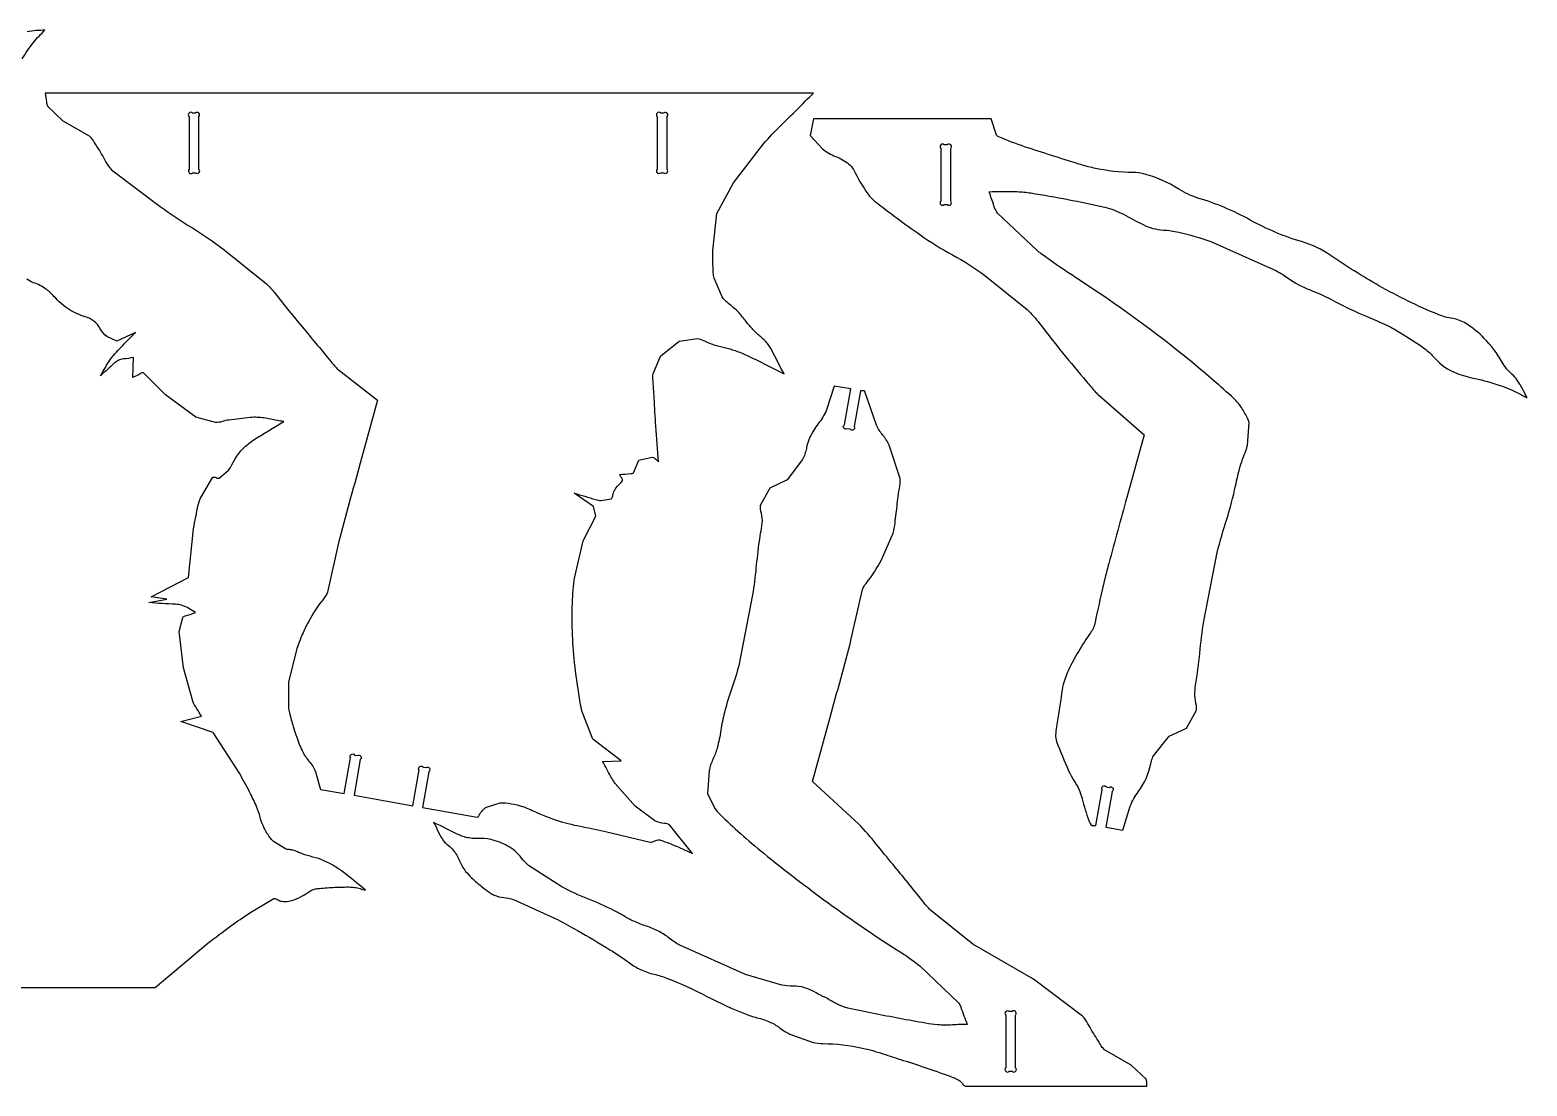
# Model space of a CAD drawing. Extents: x -11 to 150, y -28 to 73.
# Drawn here: x 30.18 to 67.8, y 46.83 to 73.37 of the extents above; entities that cross this region are included whole.
import ezdxf

# ---------------------------------------------------------------- set-up
doc = ezdxf.new("R2010")
doc.units = 0
doc.header["$MEASUREMENT"] = 0
doc.layers.add('DXF', color=18, linetype='CONTINUOUS')
doc.layers.add('HEAD_ACC', color=18, linetype='CONTINUOUS')

msp = doc.modelspace()

# ---------------------------------------------------------------- linework, layer by layer
at = {"layer": 'DXF'}
for points in [[(34.176, 71.192), (34.176, 69.869, 1), (34.264, 69.78), (34.337, 69.78, 1), (34.426, 69.869), (34.426, 71.192, 1), (34.337, 71.28), (34.264, 71.28, 1)], [(45.939, 71.192), (45.939, 69.869, 1), (46.028, 69.78), (46.101, 69.78, 1), (46.189, 69.869), (46.189, 71.192, 1), (46.101, 71.28), (46.028, 71.28, 1)], [(53.066, 70.392), (53.066, 69.069, 1), (53.155, 68.98), (53.228, 68.98, 1), (53.316, 69.069), (53.316, 70.392, 1), (53.228, 70.48), (53.155, 70.48, 1)], [(54.697, 48.615), (54.697, 47.292, 1), (54.786, 47.203), (54.859, 47.203, 1), (54.947, 47.292), (54.947, 48.615, 1), (54.859, 48.703), (54.786, 48.703, 1)]]:
    msp.add_lwpolyline(points, format="xyb", close=True, dxfattribs=at)
at = {"layer": 'HEAD_ACC'}
for points in [[(29.986, 72.638, -0.034684), (30.264, 73.054, -0.034381), (30.406, 73.214, 0.011456), (30.555, 73.368, -0.012772), (30.33, 73.35, 0.038333), (30.105, 73.321)], [(14.018, 49.311), (33.326, 49.311), (34.648, 50.419, -0.008805), (35.227, 50.854, -0.011042), (35.702, 51.182), (36.304, 51.542, -0.186239), (36.409, 51.515, 0.127453), (36.51, 51.475, 0.127953), (36.832, 51.52, 0.028141), (37.064, 51.632, 0.031339), (37.181, 51.707, -0.079178), (37.306, 51.771, -0.051473), (37.407, 51.792, -0.013659), (37.793, 51.824, -0.013659), (38.181, 51.834, -0.032612), (38.343, 51.824, -0.048939), (38.477, 51.792, 0.016302), (38.609, 51.753, 0.009469), (38.144, 52.14, 0.06522), (37.56, 52.494, 0.042729), (37.29, 52.586, -0.023688), (37.016, 52.669, -0.022678), (36.901, 52.715, 0.039697), (36.784, 52.758, 0.059986), (36.69, 52.772, -0.083584), (36.596, 52.791), (36.297, 52.977, -0.047136), (36.209, 53.077, -0.036809), (36.066, 53.314, -0.056154), (35.964, 53.584, 0.040334), (35.871, 53.857, 0.016211), (35.698, 54.222, 0.012173), (35.44, 54.695), (34.782, 55.718), (33.966, 55.99), (34.487, 56.129, 0.015726), (34.373, 56.312, -0.04721), (34.27, 56.501), (34.033, 57.338), (33.93, 58.255), (34.017, 58.607, -0.145113), (34.076, 58.644, 0.024022), (34.338, 58.73, -0.025345), (34.175, 58.828, 0.076166), (34.002, 58.909, 0.060891), (33.837, 58.937, -0.010136), (33.168, 58.98), (33.619, 59.063), (33.227, 59.123), (34.16, 59.609), (34.29, 60.835, -0.016011), (34.409, 61.437, -0.03821), (34.46, 61.6), (34.775, 62.127, -0.274699), (34.855, 62.12, 0.231802), (34.934, 62.107), (35.166, 62.306, 0.059375), (35.255, 62.444, -0.104363), (35.658, 62.963, -0.035393), (35.786, 63.057, -0.006243), (36.556, 63.527, -0.015929), (36.225, 63.591, 0.04782), (35.891, 63.634, 0.031866), (35.711, 63.629, 0.010691), (35.178, 63.566, 0.044031), (35.01, 63.528, -0.089483), (34.84, 63.505), (34.344, 63.641), (33.583, 64.198), (33.028, 64.756, 0.185679), (32.97, 64.745, -0.030608), (32.765, 64.633), (32.781, 65.138, -0.02263), (32.526, 65.1, 0.087496), (32.393, 65.062, 0.077732), (32.296, 64.995, -0.01293), (31.95, 64.68, 0.011926), (32.073, 64.89, -0.035791), (32.205, 65.095, -0.037504), (32.509, 65.441, 0.010138), (32.832, 65.77), (32.358, 65.552), (32.112, 65.668, -0.105251), (31.947, 65.86, 0.10525), (31.781, 66.053, 0.09103), (31.569, 66.16, -0.069223), (31.167, 66.342, -0.072859), (30.782, 66.673, 0.057281), (30.58, 66.857, 0.075543), (30.268, 67.017, -0.095959), (30.104, 67.11)]]:
    msp.add_lwpolyline(points, format="xyb", dxfattribs=at)
for points in [[(46.828, 52.677), (46.248, 53.392, 0.133571), (46.122, 53.433, -0.10194), (45.883, 53.495), (45.388, 53.864), (44.884, 54.435, -0.038106), (44.72, 54.707, 0.012696), (44.569, 54.986), (45.033, 55.007), (44.321, 55.548), (44.057, 56.232, -0.022778), (44.005, 56.469, -0.014721), (43.876, 57.365, -0.035987), (43.809, 58.966, -0.030113), (43.87, 59.628), (44.078, 60.535), (44.398, 61.15), (44.343, 61.39), (43.85, 61.727, -0.011156), (44.394, 61.568, 0.067033), (44.534, 61.544), (44.784, 61.59, 0.193371), (44.823, 61.66, -0.100963), (44.869, 61.799, -0.089508), (45.034, 61.993, 0.193037), (45.065, 62.049, 0.206745), (45.042, 62.126, -0.068062), (44.999, 62.194, -0.025347), (45.275, 62.219, 0.153233), (45.341, 62.242), (45.482, 62.562), (45.815, 62.636, -0.162103), (45.902, 62.585, 0.05362), (45.976, 62.517, -0.003825), (45.906, 63.419, -0.004957), (45.864, 64.116, 0.007686), (45.832, 64.603, -0.065028), (45.838, 64.725), (46.026, 65.17), (46.494, 65.545), (46.951, 65.612, -0.090509), (47.1, 65.569, 0.038194), (47.366, 65.46, 0.023847), (47.635, 65.388, -0.03165), (47.902, 65.311, -0.025694), (48.199, 65.188, -0.007929), (49.129, 64.726, -0.007613), (48.821, 65.319, 0.045707), (48.733, 65.461, 0.063626), (48.544, 65.654, -0.03839), (48.346, 65.838, -0.02672), (48.171, 66.047, 0.028574), (47.996, 66.256, 0.042299), (47.713, 66.51, -0.078952), (47.571, 66.658), (47.37, 67.129, -0.039858), (47.35, 67.268, -0.023718), (47.341, 67.824), (47.439, 68.756), (47.86, 69.529), (48.613, 70.509, -0.020684), (49.043, 70.963, 0.005362), (49.866, 71.781), (30.558, 71.781, -0.026199), (30.593, 71.56, 0.101377), (30.629, 71.444), (31.003, 71.088), (31.67, 70.706, -0.080427), (31.775, 70.573, 0.019368), (31.863, 70.429, -0.024993), (32.088, 70.049, 0.064819), (32.226, 69.856), (33.454, 68.932, 0.014711), (34.259, 68.393, -0.018921), (35.06, 67.847), (36.123, 66.99, -0.031194), (36.321, 66.769, 0.007328), (37.068, 65.848, -0.002833), (37.746, 65.028, 0.029793), (37.926, 64.833), (38.911, 64.062), (38.476, 62.481, -0.00189), (38.2, 61.483, 0.007833), (37.935, 60.481), (37.656, 59.238, -0.070417), (37.565, 59.086, 0.047431), (37.174, 58.495, 0.021411), (37.023, 58.18, 0.019491), (36.886, 57.822), (36.673, 56.98), (36.674, 56.349, 0.030765), (36.701, 56.207, 0.012496), (36.796, 55.865, 0.012496), (36.937, 55.444, 0.028167), (37.015, 55.262, 0.061098), (37.189, 54.998, -0.070546), (37.358, 54.731), (37.483, 54.285), (38.075, 54.18), (38.234, 55.078, -1), (38.336, 55.15), (38.408, 55.137, -1), (38.48, 55.034), (38.322, 54.137), (39.799, 53.876), (39.957, 54.774, -1), (40.06, 54.846), (40.131, 54.833, -1), (40.203, 54.731), (40.045, 53.833), (41.417, 53.591, 0.202043), (41.468, 53.636, -0.139698), (41.649, 53.838), (41.993, 53.948, -0.04986), (42.125, 53.947, -0.034591), (42.424, 53.894, -0.052283), (42.798, 53.758, 0.040107), (43.486, 53.488, 0.027593), (44.076, 53.345, -0.011093), (44.671, 53.221), (45.762, 52.962, 0.124486), (45.877, 52.991, -0.136726), (45.993, 53.018, -0.07107), (46.026, 53.011, -0.010293), (46.245, 52.931, -0.015441), (46.538, 52.807, 0.005147)], [(56.966, 53.38), (57.124, 54.278, -1), (57.227, 54.35), (57.299, 54.337, -1), (57.37, 54.234), (57.212, 53.337), (57.642, 53.261), (57.829, 53.868, -0.06061), (58.03, 54.228, 0.103605), (58.345, 54.927, -0.026424), (58.384, 55.071, -0.058291), (58.413, 55.133), (58.806, 55.62), (59.244, 55.826), (59.484, 56.262, 0.140221), (59.489, 56.391, -0.102135), (59.47, 56.906, 0.018947), (59.574, 57.709, -0.017059), (59.675, 58.513), (60.014, 60.241, -0.017518), (60.252, 61.075, 0.027667), (60.473, 61.914, -0.016503), (60.589, 62.395, -0.031225), (60.674, 62.643, 0.016878), (60.748, 62.842, 0.039155), (60.771, 62.93), (60.812, 63.505, 0.067717), (60.774, 63.615, 0.025699), (60.622, 63.881, 0.064417), (60.432, 64.106, 0.013787), (59.398, 65.002, 0.028364), (56.451, 67.15, -0.012632), (55.698, 67.663, -0.007286), (55.552, 67.772, -0.013498), (55.476, 67.833), (54.494, 68.768, -0.094529), (54.401, 68.947, 0.016492), (54.28, 69.302, -0.016112), (54.981, 69.305, -0.032115), (55.332, 69.272, -0.017555), (57.188, 68.912, -0.066677), (57.656, 68.736, 0.004772), (58.149, 68.477, 0.105356), (58.654, 68.341, -0.04185), (59.048, 68.286, -0.032257), (59.851, 68.05), (61.501, 67.314, -0.036602), (61.792, 67.135, 0.065876), (62.35, 66.834, -0.031097), (62.866, 66.6, 0.021822), (63.816, 66.149, -0.008937), (64.274, 65.946, -0.020665), (64.467, 65.846, -0.025392), (65.207, 65.373, -0.06026), (65.481, 65.122, 0.127728), (66.029, 64.742, 0.036272), (66.493, 64.609, -0.030338), (67.118, 64.437, -0.036959), (67.608, 64.228, -0.002973), (67.704, 64.178, 0.000991), (67.799, 64.128, 0.02733), (67.55, 64.572, 0.074608), (67.427, 64.713, -0.087208), (67.172, 65.023, 0.063732), (66.725, 65.619, 0.060646), (66.264, 65.991, 0.101908), (65.931, 66.115, -0.05972), (65.566, 66.216, -0.031409), (64.078, 66.942, -0.021763), (62.855, 67.707, 0.079061), (62.154, 68.042, -0.054433), (60.841, 68.592, 0.053113), (59.529, 69.145, -0.0697), (59.051, 69.365, 0.080002), (58.157, 69.755, 0.062555), (57.909, 69.787, -0.054296), (56.916, 69.897, -0.020026), (56.532, 69.999, -0.005562), (55.173, 70.435, -0.021625), (54.527, 70.681, -0.10439), (54.469, 70.722), (54.331, 71.132), (49.867, 71.132), (49.781, 70.717), (50.09, 70.381, 0.074842), (50.423, 70.189, -0.070827), (50.758, 69.999, -0.115111), (50.872, 69.859, 0.040123), (51.238, 69.241, 0.073394), (51.405, 69.066, 0.012488), (52.542, 68.225, 0.028517), (53.359, 67.718, -0.034309), (54.17, 67.202), (55.234, 66.345, -0.039922), (55.547, 65.995, 0.014084), (56.727, 64.535, 0.005095), (56.958, 64.27, 0.015789), (57.037, 64.188), (58.175, 63.196), (57.74, 61.616, 0.001284), (57.288, 59.962, 0.006145), (57.199, 59.615, 0.009165), (56.945, 58.486, -0.104788), (56.829, 58.22, 0.043475), (56.275, 57.282, 0.078585), (56.102, 56.702, -0.009399), (55.974, 55.863, 0.033733), (55.952, 55.652, 0.096818), (55.977, 55.493, 0.019328), (56.28, 54.753, 0.037587), (56.412, 54.513, -0.081512), (56.617, 54.049, 0.023191), (56.785, 53.502, 0.08042), (56.841, 53.402, 0.27215), (56.901, 53.379, -0.067344)], [(51.048, 64.303), (50.89, 63.406, -1), (50.787, 63.334), (50.715, 63.347, -1), (50.643, 63.449), (50.802, 64.347), (50.386, 64.42), (50.198, 63.821, -0.060701), (49.989, 63.477, 0.05853), (49.778, 63.134, 0.063342), (49.689, 62.854, -0.075152), (49.593, 62.577), (49.208, 62.063), (48.77, 61.858), (48.53, 61.421, 0.125055), (48.537, 61.286, -0.079659), (48.574, 61.037, -0.049342), (48.544, 60.778, 0.020371), (48.499, 60.52, 0.009113), (48.423, 59.845, -0.015536), (48.339, 59.171), (48, 57.443, -0.024341), (47.815, 56.829, 0.023261), (47.629, 56.216, 0.025772), (47.541, 55.77, -0.031875), (47.447, 55.325, -0.043088), (47.34, 55.041, 0.059427), (47.243, 54.753), (47.202, 54.179), (47.392, 53.803, 0.041133), (47.515, 53.661, 0.010858), (48.034, 53.177, 0.012225), (48.616, 52.682, 0.012502), (50.234, 51.437, 0.016304), (52.084, 50.177, -0.029151), (52.538, 49.85), (53.52, 48.916, -0.064441), (53.571, 48.813, 0.010726), (53.733, 48.382, 0.011714), (53.36, 48.368, -0.035156), (52.987, 48.372, -0.023432), (52.682, 48.411, -0.005432), (51.378, 48.656, -0.005432), (50.731, 48.792, -0.031358), (50.62, 48.824, -0.048628), (50.358, 48.948, 0.020379), (50.102, 49.086, -0.015793), (49.878, 49.205, 0.059988), (49.644, 49.304, 0.07195), (49.36, 49.343, -0.051569), (49.074, 49.37), (48.163, 49.634), (46.513, 50.369, -0.041591), (46.243, 50.547, 0.045977), (45.972, 50.722, 0.043224), (45.664, 50.85, -0.033339), (45.354, 50.972, -0.025755), (45.103, 51.106, 0.02047), (44.853, 51.244, 0.02231), (44.198, 51.535, -0.031278), (43.547, 51.838), (42.709, 52.375, -0.053548), (42.533, 52.561, 0.106731), (42.172, 52.872, 0.03669), (41.986, 52.956, 0.031296), (41.757, 53.024, 0.066567), (41.426, 53.054, -0.0744), (41.094, 53.09, -0.047038), (40.978, 53.133, -0.007932), (40.323, 53.458, -0.019033), (40.438, 53.222, 0.057155), (40.572, 52.996, 0.074044), (40.693, 52.877, -0.06959), (40.815, 52.759, -0.068295), (40.971, 52.493, 0.070158), (41.127, 52.227, 0.0355), (41.274, 52.068, 0.020806), (41.552, 51.826, 0.020806), (41.745, 51.685, 0.044614), (41.842, 51.631, 0.079063), (42.083, 51.569, -0.058423), (42.327, 51.516), (43.451, 51.005, -0.011877), (43.936, 50.742, -0.006907), (44.752, 50.258, -0.02281), (45.246, 49.925, 0.048537), (45.52, 49.76, 0.056013), (45.86, 49.642, -0.037483), (46.203, 49.536, -0.028061), (47.19, 49.086, 0.027728), (48.177, 48.635, 0.035308), (48.485, 48.539, -0.050815), (48.791, 48.433, -0.057234), (49.034, 48.284, 0.05455), (49.277, 48.133), (49.857, 47.928, 0.051438), (50.105, 47.9, -0.052096), (51.098, 47.786, -0.026863), (51.613, 47.643, 0.0057), (52.121, 47.478, -0.012976), (53.355, 47.057, -0.055748), (53.545, 46.961, -0.113159), (53.61, 46.893, 0.164437), (53.683, 46.832), (58.245, 46.832, -0.043207), (58.242, 46.919, 0.13027), (58.224, 47.003), (57.851, 47.36), (57.183, 47.742, -0.080438), (57.078, 47.875, 0.019381), (56.99, 48.019, -0.02498), (56.765, 48.398, 0.06481), (56.628, 48.592), (55.4, 49.516), (53.875, 50.397), (52.812, 51.254, -0.031198), (52.614, 51.475, 0.007333), (51.867, 52.396, -0.005851), (51.446, 52.911, 0.022681), (51.009, 53.411), (49.843, 54.487), (50.277, 56.067, -0.001891), (50.554, 57.066, 0.007836), (50.818, 58.068), (51.097, 59.31, -0.070423), (51.188, 59.463, 0.047435), (51.579, 60.054), (51.867, 60.727, 0.041058), (51.917, 60.981, -0.00439), (51.974, 61.458, -0.00315), (52.043, 61.97, 0.061155), (52.045, 62.099), (51.768, 62.939, 0.062368), (51.608, 63.188, -0.061277), (51.448, 63.438), (51.161, 64.284, 0.203133), (51.106, 64.301, -0.066902)]]:
    msp.add_lwpolyline(points, format="xyb", close=True, dxfattribs=at)

doc.saveas('drawing.dxf')
